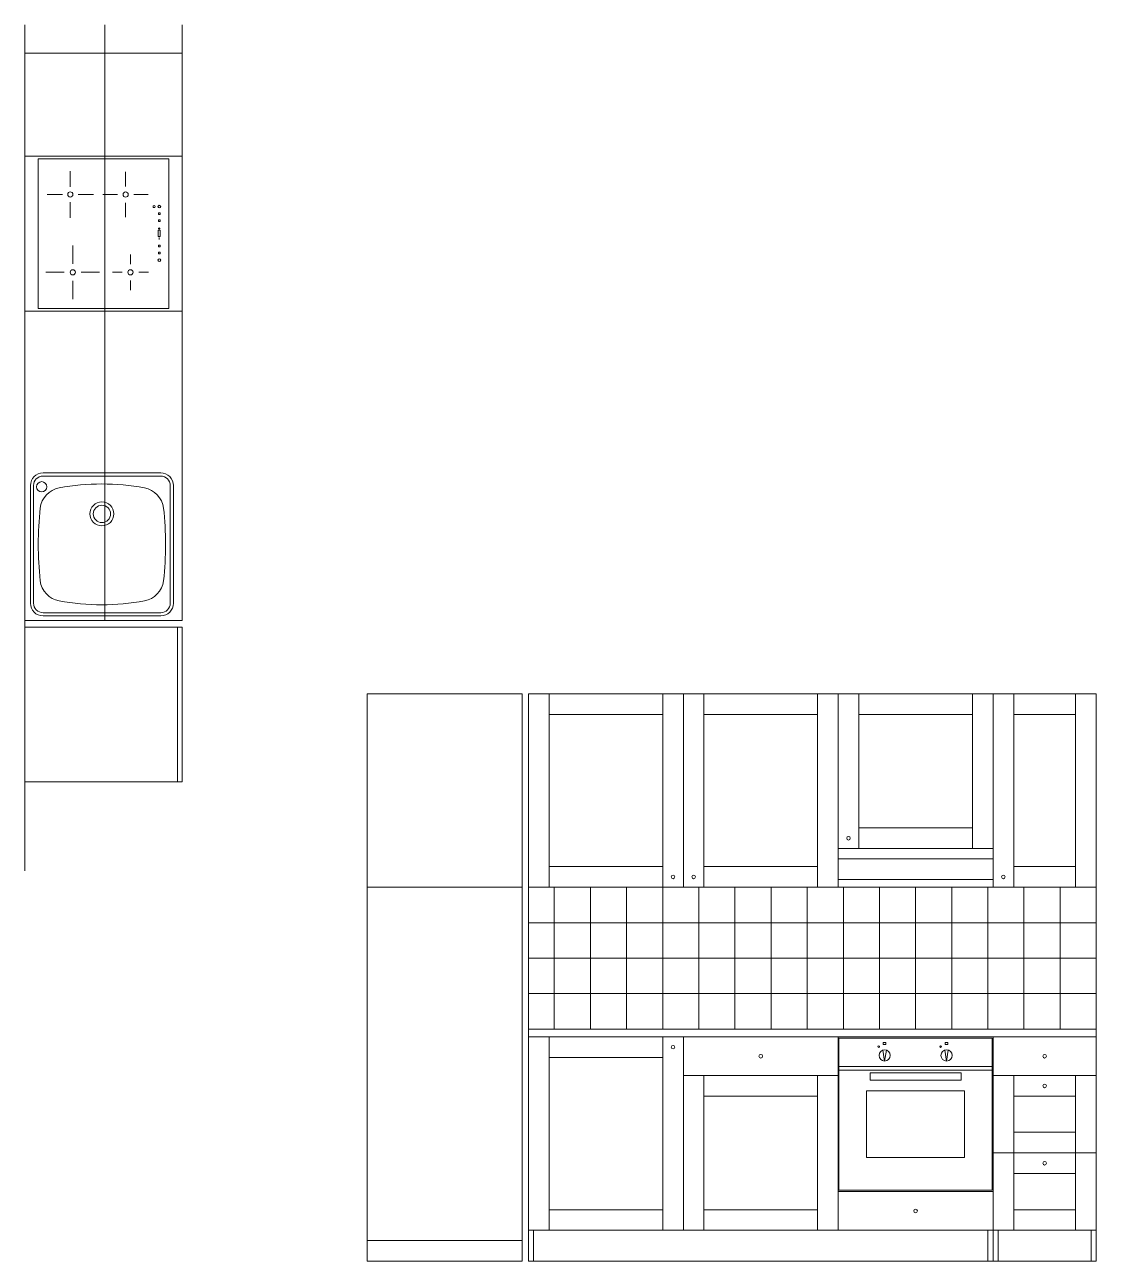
# Model space of a CAD drawing. Header units: metres. Extents: x -7.74 to 1.3, y -1.55 to 4.45.
# Drawn here: x -7.741 to -3.589, y -0.343 to 4.451 of the extents above; entities that cross this region are included whole.
import ezdxf

# ---------------------------------------------------------------- set-up
doc = ezdxf.new("R2010")
doc.units = ezdxf.units.M
doc.header["$MEASUREMENT"] = 0
for name, color, linetype, lineweight, true_color in [('A-FURN-BATH_Num_Penna__251_Num_Penna__251', 7, 'Continuous', 18, 0x656565), ('A-FURN_Num_Penna__251_Num_Penna__251', 7, 'Continuous', 18, 0x656565), ('A-FURN_Num_Penna__252_Num_Penna__252', 7, 'Continuous', 18, 0x666666)]:
    doc.layers.add(name, color=color, linetype=linetype, lineweight=lineweight, true_color=true_color)
for name, color, linetype, lineweight in [('A-FURN_Num_Penna__8', 8, 'Continuous', 18), ('A-SECT-PATT_Num_Penna__6', 6, 'Continuous', 18), ('AA - pareti sezionate_Num_Penna__7', 7, 'Continuous', 18), ('J-arredo_Num_Penna__8', 8, 'Continuous', 18)]:
    doc.layers.add(name, color=color, linetype=linetype, lineweight=lineweight)

msp = doc.modelspace()

# ---------------------------------------------------------------- linework, layer by layer
at = {"layer": 'A-FURN-BATH_Num_Penna__251_Num_Penna__251', "color": 251, "linetype": 'Continuous', "lineweight": 18, "true_color": 0x656565}
for p, q in [((-7.6703, 2.7137), (-7.214, 2.7137)), ((-7.6703, 2.7015), (-7.214, 2.7015)), ((-7.7191, 2.6657), (-7.7191, 2.2086)), ((-7.7069, 2.6656), (-7.7069, 2.2086)), ((-7.1774, 2.6671), (-7.1774, 2.2086)), ((-7.1652, 2.6649), (-7.1652, 2.2086)), ((-7.6703, 2.172), (-7.214, 2.172)), ((-7.6703, 2.1598), (-7.214, 2.1598)), ((-7.7411, 2.1415), (-7.1311, 2.1415)), ((-7.7411, 2.1165), (-7.1311, 2.1165))]:
    msp.add_line(p, q, dxfattribs=at)
for centre, radius in [((-7.6755, 2.6602), 0.0198), ((-7.4422, 2.5551), 0.0464), ((-7.4422, 2.5551), 0.0336)]:
    msp.add_circle(centre, radius, dxfattribs=at)
for centre, radius, start, end in [((-7.6703, 2.6649), 0.0488, 90.0019, 180.0019), ((-7.6703, 2.6649), 0.0366, 90.0019, 180.0019), ((-7.214, 2.6649), 0.0488, 0.0019, 90.0019), ((-7.214, 2.6649), 0.0366, 0.0019, 90.0019), ((-7.5906, 2.566), 0.0915, 100.3812, 172.77), ((-7.4422, 1.756), 0.915, 90, 100.3812), ((-7.4422, 1.756), 0.915, 79.6188, 90), ((-7.2938, 2.566), 0.0915, 7.23, 79.6188), ((-6.3234, 2.4367), 1.3652, 174.0822, 180.001), ((-8.5609, 2.4367), 1.3652, 359.999, 5.9178), ((-6.3234, 2.4367), 1.3652, 179.999, 185.9178), ((-8.5609, 2.4367), 1.3652, 354.0822, 0.001), ((-7.5906, 2.3075), 0.0915, 187.23, 259.6188), ((-7.2938, 2.3075), 0.0915, 280.3812, 352.77), ((-7.6703, 2.2086), 0.0488, 180, 270), ((-7.6703, 2.2086), 0.0366, 180, 270), ((-7.4422, 3.1175), 0.915, 259.6188, 270), ((-7.4422, 3.1175), 0.915, 270, 280.3812), ((-7.214, 2.2086), 0.0488, 270, 0), ((-7.214, 2.2086), 0.0366, 270, 0)]:
    msp.add_arc(centre, radius, start, end, dxfattribs=at)
at = {"layer": 'A-FURN_Num_Penna__251_Num_Penna__251', "color": 251, "linetype": 'Continuous', "lineweight": 18, "true_color": 0x656565}
for p, q in [((-7.1311, 2.1415), (-7.1311, 4.4515)), ((-7.1311, 4.3415), (-7.7411, 4.3415)), ((-7.6897, 3.3515), (-7.6897, 3.9315)), ((-7.6897, 3.9315), (-7.1824, 3.9315)), ((-7.1824, 3.9315), (-7.1824, 3.3515)), ((-7.5645, 3.8235), (-7.5645, 3.8834)), ((-7.3502, 3.8248), (-7.3502, 3.881)), ((-7.5946, 3.7934), (-7.6546, 3.7934)), ((-7.5344, 3.7934), (-7.4745, 3.7934)), ((-7.3819, 3.7931), (-7.4381, 3.7931)), ((-7.3184, 3.7931), (-7.2622, 3.7931)), ((-7.5645, 3.7633), (-7.5645, 3.7033)), ((-7.3502, 3.7614), (-7.3502, 3.7052)), ((-7.223, 3.7155), (-7.223, 3.7222)), ((-7.223, 3.7222), (-7.2164, 3.7222)), ((-7.2164, 3.7155), (-7.223, 3.7155)), ((-7.223, 3.6883), (-7.223, 3.695)), ((-7.223, 3.695), (-7.2164, 3.695)), ((-7.2164, 3.7222), (-7.2164, 3.7155)), ((-7.2164, 3.695), (-7.2164, 3.6883)), ((-7.2239, 3.6617), (-7.2161, 3.6617)), ((-7.2237, 3.6301), (-7.2237, 3.6556)), ((-7.2237, 3.6556), (-7.2164, 3.6556)), ((-7.2164, 3.6883), (-7.223, 3.6883)), ((-7.2199, 3.6577), (-7.2199, 3.6652)), ((-7.2164, 3.6556), (-7.2164, 3.6301)), ((-7.555, 3.5244), (-7.555, 3.5956)), ((-7.2164, 3.6301), (-7.2237, 3.6301)), ((-7.223, 3.5907), (-7.223, 3.5973)), ((-7.223, 3.5973), (-7.2164, 3.5973)), ((-7.2205, 3.6192), (-7.2205, 3.627)), ((-7.2164, 3.5973), (-7.2164, 3.5907)), ((-7.3314, 3.5238), (-7.3314, 3.5612)), ((-7.2164, 3.5907), (-7.223, 3.5907)), ((-7.223, 3.5629), (-7.223, 3.5696)), ((-7.223, 3.5696), (-7.2164, 3.5696)), ((-7.2164, 3.5629), (-7.223, 3.5629)), ((-7.2164, 3.5696), (-7.2164, 3.5629)), ((-7.5877, 3.4917), (-7.6589, 3.4917)), ((-7.555, 3.4589), (-7.555, 3.3877)), ((-7.5222, 3.4917), (-7.451, 3.4917)), ((-7.3635, 3.4917), (-7.4009, 3.4917)), ((-7.3314, 3.4596), (-7.3314, 3.4221)), ((-7.2993, 3.4917), (-7.2618, 3.4917)), ((-7.1824, 3.3515), (-7.6897, 3.3515)), ((-7.1491, 1.5165), (-7.1491, 2.1165)), ((-7.1311, 1.5165), (-7.1311, 2.1165)), ((-7.7411, 1.5165), (-7.1311, 1.5165))]:
    msp.add_line(p, q, dxfattribs=at)
for centre, radius in [((-7.5645, 3.7934), 0.0101), ((-7.3502, 3.7931), 0.0101), ((-7.2401, 3.7462), 0.00389), ((-7.2196, 3.7462), 0.00521), ((-7.555, 3.4917), 0.0101), ((-7.3314, 3.4917), 0.0101), ((-7.2196, 3.5387), 0.00521)]:
    msp.add_circle(centre, radius, dxfattribs=at)
at = {"layer": 'A-FURN_Num_Penna__252_Num_Penna__252', "color": 251, "linetype": 'Continuous', "lineweight": 18, "true_color": 0x666666}
for p, q in [((-7.4311, 2.1415), (-7.4311, 4.4515)), ((-7.7411, 3.9415), (-7.1311, 3.9415)), ((-7.7411, 3.3415), (-7.1311, 3.3415))]:
    msp.add_line(p, q, dxfattribs=at)
at = {"layer": 'A-FURN_Num_Penna__8', "color": 8, "linetype": 'Continuous', "lineweight": 18}
for p, q in [((-7.7411, 3.3715), (-7.7411, 4.4515)), ((-7.7411, 3.3715), (-7.7411, 2.7115)), ((-7.7411, 1.9315), (-7.7411, 2.7115))]:
    msp.add_line(p, q, dxfattribs=at)
at = {"layer": 'A-SECT-PATT_Num_Penna__6', "color": 6, "linetype": 'Continuous', "lineweight": 18}
for p, q in [((-6.4141, 1.8575), (-6.4141, -0.3425)), ((-5.8141, 1.8575), (-6.4141, 1.8575)), ((-5.8141, 1.8575), (-5.8141, -0.3425)), ((-5.7891, 1.8575), (-3.5891, 1.8575)), ((-5.7891, 1.8575), (-5.7891, 1.1075)), ((-5.7091, 1.8575), (-5.7091, 1.1075)), ((-5.2691, 1.8575), (-5.2691, 1.1075)), ((-5.1891, 1.8575), (-5.1891, 1.1075)), ((-5.1091, 1.8575), (-5.1091, 1.1075)), ((-4.6691, 1.8575), (-4.6691, 1.1075)), ((-4.5891, 1.8575), (-4.5891, 1.1075)), ((-4.5091, 1.8575), (-4.5091, 1.2575)), ((-4.0691, 1.8575), (-4.0691, 1.2575)), ((-3.9891, 1.8575), (-3.9891, 1.1075)), ((-3.9091, 1.8575), (-3.9091, 1.1075)), ((-3.6691, 1.8575), (-3.6691, 1.1075)), ((-3.5891, 1.8575), (-3.5891, -0.3425)), ((-5.7091, 1.7775), (-5.2691, 1.7775)), ((-5.1091, 1.7775), (-4.6691, 1.7775)), ((-4.5091, 1.7775), (-4.0691, 1.7775)), ((-3.9091, 1.7775), (-3.6691, 1.7775)), ((-4.5091, 1.3375), (-4.0691, 1.3375)), ((-4.5891, 1.2575), (-3.9891, 1.2575)), ((-4.5891, 1.2175), (-3.9891, 1.2175)), ((-5.7091, 1.1875), (-5.2691, 1.1875)), ((-5.1091, 1.1875), (-4.6691, 1.1875)), ((-3.9091, 1.1875), (-3.6691, 1.1875)), ((-5.8141, 1.1075), (-6.4141, 1.1075)), ((-5.7891, 1.1075), (-3.5891, 1.1075)), ((-5.7891, 1.1075), (-5.7891, 0.5575)), ((-5.6891, 1.1075), (-5.6891, 0.5575)), ((-5.5491, 1.1075), (-5.5491, 0.5575)), ((-5.4091, 1.1075), (-5.4091, 0.5575)), ((-5.2691, 1.1075), (-5.2691, 0.5575)), ((-5.1291, 1.1075), (-5.1291, 0.5575)), ((-4.9891, 1.1075), (-4.9891, 0.5575)), ((-4.8491, 1.1075), (-4.8491, 0.5575)), ((-4.7091, 1.1075), (-4.7091, 0.5575)), ((-4.5891, 1.1375), (-3.9891, 1.1375)), ((-4.5691, 1.1075), (-4.5691, 0.5575)), ((-4.4291, 1.1075), (-4.4291, 0.5575)), ((-4.2891, 1.1075), (-4.2891, 0.5575)), ((-4.1491, 1.1075), (-4.1491, 0.5575)), ((-4.0091, 1.1075), (-4.0091, 0.5575)), ((-3.8691, 1.1075), (-3.8691, 0.5575)), ((-3.7291, 1.1075), (-3.7291, 0.5575)), ((-3.5891, 0.97), (-5.7891, 0.97)), ((-3.5891, 0.8325), (-5.7891, 0.8325)), ((-3.5891, 0.695), (-5.7891, 0.695)), ((-3.5891, 0.5575), (-5.7891, 0.5575)), ((-5.7891, 0.5575), (-5.7891, -0.2225)), ((-3.5891, 0.5275), (-5.7891, 0.5275)), ((-5.7091, 0.5275), (-5.7091, -0.2225)), ((-5.2691, 0.5275), (-5.2691, -0.2225)), ((-5.1891, 0.5275), (-5.1891, -0.2225)), ((-4.5891, 0.5275), (-4.5891, -0.2225)), ((-4.3891, 0.5575), (-3.5891, 0.5575)), ((-3.9891, 0.5275), (-3.9891, -0.3425)), ((-4.5861, 0.522), (-3.9921, 0.522)), ((-4.5861, 0.522), (-4.5861, -0.067)), ((-4.4144, 0.506), (-4.4043, 0.506)), ((-4.4144, 0.4973), (-4.4144, 0.506)), ((-4.4043, 0.4973), (-4.4144, 0.4973)), ((-4.4043, 0.506), (-4.4043, 0.4973)), ((-4.1745, 0.506), (-4.1644, 0.506)), ((-4.1745, 0.4973), (-4.1745, 0.506)), ((-4.1644, 0.4973), (-4.1745, 0.4973)), ((-4.1644, 0.506), (-4.1644, 0.4973)), ((-3.9921, 0.522), (-3.9921, -0.067)), ((-5.2691, 0.4475), (-5.7091, 0.4475)), ((-4.409, 0.4338), (-4.4157, 0.4763)), ((-4.409, 0.4338), (-4.4024, 0.4763)), ((-4.1692, 0.4338), (-4.1758, 0.4763)), ((-4.1692, 0.4338), (-4.1625, 0.4763)), ((-4.5861, 0.412), (-3.9921, 0.412)), ((-4.5861, 0.399), (-3.9921, 0.399)), ((-4.4658, 0.3884), (-4.1124, 0.3884)), ((-4.4658, 0.3599), (-4.4658, 0.3884)), ((-4.1124, 0.3884), (-4.1124, 0.3599)), ((-4.5891, 0.3775), (-5.1891, 0.3775)), ((-5.1091, 0.3775), (-5.1091, -0.2225)), ((-4.6691, 0.3775), (-4.6691, -0.2225)), ((-4.1124, 0.3599), (-4.4658, 0.3599)), ((-3.5891, 0.3775), (-3.9891, 0.3775)), ((-3.9091, 0.3775), (-3.9091, -0.2225)), ((-3.6691, 0.3775), (-3.6691, -0.2225)), ((-4.6691, 0.2975), (-5.1091, 0.2975)), ((-4.4789, 0.3179), (-4.0993, 0.3179)), ((-4.4789, 0.0596), (-4.4789, 0.3179)), ((-4.0993, 0.3179), (-4.0993, 0.0596)), ((-3.6691, 0.2975), (-3.9091, 0.2975)), ((-3.6691, 0.1575), (-3.9091, 0.1575)), ((-4.0993, 0.0596), (-4.4789, 0.0596)), ((-3.9891, 0.0775), (-3.5891, 0.0775)), ((-3.6691, -0.0025), (-3.9091, -0.0025)), ((-3.9891, -0.0725), (-4.5891, -0.0725)), ((-4.5861, -0.067), (-3.9921, -0.067)), ((-5.2691, -0.1425), (-5.7091, -0.1425)), ((-4.6691, -0.1425), (-5.1091, -0.1425)), ((-3.6691, -0.1425), (-3.9091, -0.1425)), ((-3.5891, -0.2225), (-5.7891, -0.2225)), ((-5.7891, -0.2225), (-5.7891, -0.3425)), ((-5.7691, -0.2225), (-5.7691, -0.3425)), ((-4.0091, -0.2225), (-4.0091, -0.3425)), ((-3.9691, -0.2225), (-3.9691, -0.3425)), ((-3.6091, -0.2225), (-3.6091, -0.3425)), ((-5.8141, -0.2625), (-6.4141, -0.2625)), ((-5.8141, -0.3425), (-6.4141, -0.3425)), ((-3.5891, -0.3425), (-5.7891, -0.3425))]:
    msp.add_line(p, q, dxfattribs=at)
for centre, radius in [((-4.5491, 1.2975), 0.007), ((-5.2291, 1.1475), 0.007), ((-5.1491, 1.1475), 0.007), ((-3.9491, 1.1475), 0.007), ((-5.2291, 0.4875), 0.007), ((-4.4319, 0.4896), 0.00318), ((-4.192, 0.4896), 0.00318), ((-4.8891, 0.4525), 0.007), ((-4.409, 0.4555), 0.0218), ((-4.1692, 0.4555), 0.0218), ((-3.7891, 0.4525), 0.007), ((-3.7891, 0.3375), 0.007), ((-3.7891, 0.0375), 0.007), ((-4.2891, -0.1475), 0.007)]:
    msp.add_circle(centre, radius, dxfattribs=at)
at = {"layer": 'AA - pareti sezionate_Num_Penna__7', "color": 7, "linetype": 'Continuous', "lineweight": 18}
msp.add_line((-7.7411, 1.1715), (-7.7411, 4.4515), dxfattribs=at)
at = {"layer": 'J-arredo_Num_Penna__8', "color": 8, "linetype": 'Continuous', "lineweight": 18}
msp.add_line((-7.741, 1.9115), (-7.741, 1.2217), dxfattribs=at)

doc.saveas('drawing.dxf')
